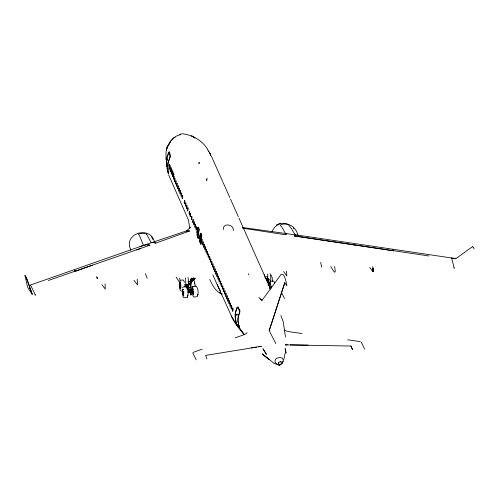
<?xml version="1.0" encoding="UTF-8"?>
<svg xmlns="http://www.w3.org/2000/svg" width="499" height="499" viewBox="0 0 499 499"><rect width="100%" height="100%" fill="white"/><g stroke="black" fill="none" stroke-linecap="round" stroke-linejoin="round"><path stroke-width="0.75" d="M192.383 291.341L192.683 288.696L193.182 288.971M190.063 291.977L190.624 294.865L191.067 294.834L191.142 291.354M169.242 165.93L169.117 169.124A2.888 0.655 88.4 0 0 169.236 169.386L169.641 166.741A1.067 0.337 -80.4 0 0 169.591 166.304L169.049 165.456L169.467 164.202L174.151 174.725M170.727 169.23L170.733 169.198A1.067 0.337 -80.4 0 0 170.683 168.756L170.334 168.381L170.209 171.581A2.888 0.655 88.4 0 0 170.327 171.837C171.519 165.537 171.151 172.211 171.3 174.032A2.888 0.655 88.4 0 0 171.419 174.294L171.818 171.681A1.067 0.337 -80.4 0 0 171.775 171.207L171.463 170.808M171.818 171.681L172.529 173.278L172.392 176.484A2.888 0.655 88.4 0 0 172.511 176.746L172.91 174.139A1.067 0.337 -80.4 0 0 172.866 173.664L172.554 173.259M172.91 174.139L173.621 175.729L173.484 178.935A2.888 0.655 88.4 0 0 173.602 179.197L174.008 176.552A1.067 0.337 -80.4 0 0 173.958 176.116L173.646 175.71M167.215 160.104L167.664 158.794M266.092 279.035L266.329 278.398L266.94 278.361M187.038 288.965L187.268 284.517M187.649 284.436L187.593 285.522L186.439 284.642M223.371 229.577C222.404 222.485 234.343 224.163 233.239 230.582M264.351 275.922L264.433 274.394M244.31 334.735L239.695 328.504A2.333 0.412 72.5 0 0 239.657 327.999C237.842 323.046 237.013 317.551 239.564 312.599A1.416 0.474 -83.2 0 0 239.676 311.532L237.842 307.515A1.285 0.561 -67.6 0 0 237.643 307.353L237.487 307.372A1.441 0.487 -83.2 0 0 237.119 307.939M189.133 283.619L189.763 283.332M207.01 178.074L206.823 180.544L206.312 179.403M167.758 166.254L168.076 162.88L169.853 157.934A1.996 0.58 -77.5 0 0 170.159 156.742L170.34 155.513L169.467 151.958A1.634 0.487 -64.7 0 0 169.261 151.74L168.805 152.164A1.946 0.424 -74.8 0 0 168.556 152.731L166.816 157.678L166.61 164.695M197.03 232.44L197.616 228.274A1.46 0.468 -80.4 0 1 197.81 227.9A1.385 0.462 -78.6 0 1 198.246 227.769L198.889 229.216A1.385 0.462 -78.6 0 1 198.876 230.307A1.46 0.468 -80.4 0 1 198.764 230.85L198.178 235.023L198.44 237.518M198.278 235.247L198.989 230.538A1.853 0.618 -78.6 0 0 199.014 228.692L198.446 227.432A1.853 0.618 -78.6 0 0 197.704 227.656L196.93 232.222L197.224 235.048M199.662 238.354L200.249 234.187A1.46 0.468 -80.4 0 1 200.436 233.813A1.385 0.462 -78.6 0 1 200.879 233.682L201.521 235.129A1.385 0.462 -78.6 0 1 201.509 236.22M200.91 241.16L201.621 236.451A1.853 0.618 -78.6 0 0 201.646 234.605L201.078 233.351A1.853 0.618 -78.6 0 0 200.336 233.569L199.563 238.135L199.924 241.803A1.846 0.468 -88.5 0 0 200.124 242.901L200.685 244.173A1.846 0.468 -88.5 0 0 201.041 244.31L200.81 240.942L201.396 236.763A1.46 0.468 -80.4 0 0 201.509 236.227M189.102 292.252L189.171 292.651L189.882 290.967L187.237 284.255L189.72 291.142L189.745 290.349L190.393 291.772M191.011 291.06L190.861 286.033M166.56 160.004L166.76 165.762M190.855 292.14L190.917 292.539L191.142 289.539L190.699 289.57L190.624 294.865M180.663 288.042L180.663 284.773M248.277 273.714L248.783 274.855M180.725 287.923L180.725 284.81M180.763 288.085L180.732 284.773M193.618 294.179L193.618 290.867L193.712 292.083M193.606 294.136L193.712 293.219M187.967 281.904L190.793 281.723L191.161 283.245L190.924 284.567L188.098 284.754M267.701 279.627L267.57 276.777L264.744 276.957M192.701 295.208L193.755 297.048L197.167 296.705C198.714 293.343 198.44 289.127 196.3 286.089L192.888 286.451L192.389 287.848M189.788 287.349L190.393 286.975C191.66 287.58 188.528 287.892 190.393 286.975L190.737 287.287M285.097 353.348L283.869 359.399M182.721 295.851L183.807 297.691L187.219 297.342C188.765 293.998 188.522 289.713 186.289 286.732L183.314 286.925L182.547 288.042M282.945 361.22L282.422 363.478L279.409 365.293L282.515 362.48M167.396 146.176L166.048 151.733L165.961 159.724M167.321 146.475L166.304 149.893L167.527 147.217M166.853 157.902L169.042 152.22A1.223 0.362 -64.7 0 1 169.186 152.307L170.047 156.468A1.478 0.43 -77.5 0 1 169.835 157.547L168.007 162.662L167.845 168.475M237.119 307.939L235.391 313.035L235.409 318.911M286.201 282.584L286.913 285.821L284.804 282.677L269.198 330.606L275.81 343.611M269.198 330.606L284.804 282.677M179.765 282.596L179.571 286.451M192.146 288.572L192.888 286.451L192.558 287.399M269.51 283.594L270.258 281.467L272.161 281.068L273.67 281.105L274.724 282.964M269.922 282.415L270.258 281.467L269.759 282.864M187.219 297.342L187.967 295.233M183.538 295.159L183.726 291.503L183.532 295.364M197.922 294.591L197.504 295.732L197.673 295.289M190.699 289.57L190.082 290.518M191.142 289.539L190.524 290.487M170.047 141.847L173.752 137.961L175.174 137.181M267.657 282.59L267.832 282.072L267.221 282.116M272.036 231.798C277.201 218.125 295.396 222.579 298.059 235.565M168.132 145.883L170.415 142.028M187.668 230.345L186.277 231.212M169.042 143.874L167.783 146.157C170.178 140.656 174.357 135.772 180.563 134.705M29.952 285.241L29.859 285.678M282.303 362.598L283.226 361.432L283.289 360.197L282.409 358.026L279.321 357.534L276.147 358.425L275.043 360.727L274.98 361.962L276.19 363.553L278.96 365.056M246.999 332.721L246.044 333.681L242.495 335.266L235.135 337.829M191.953 278.062L190.306 279.714L191.978 278.118M190.612 279.995L192.265 278.342M189.595 281.698L193.5 277.955M189.876 281.929L193.78 278.18M190.381 282.347L194.847 278.068M190.643 282.559L195.109 278.274M189.62 281.76L193.531 278.024M190.693 282.621L195.153 278.348M190.955 227.033L186.377 230.925L152.544 242.346L155.894 243.069L189.601 231L186.377 230.925L189.601 231M279.409 365.293L280.382 364.451M144.685 245.433L145.708 244.616L152.557 242.339L155.894 243.069M144.673 245.421L145.708 244.604L149.918 245.196L48.347 280.482M267.19 282.284L267.919 282.315L267.395 280.276M190.007 287.256L190.581 287.218L190.144 285.422M242.383 227.475L305.812 236.314L455.886 258.613L472.534 246.649M285.291 234.736L286.775 233.694L285.291 234.736L242.383 228.105M170.346 168.369L169.635 166.778M193.132 352.388L202.139 349.169M276.427 225.03L280.588 223.09M140.026 246.818L143.431 245.358L139.876 236.476L138.535 234.243L139.689 233.582L145.178 233.482M193.175 294.828L192.489 292.557L192.901 294.385M179.64 134.611L181.929 133.707C192.234 134.824 201.877 140.169 207.472 149.026M75.405 271.313L74.694 270.258L75.405 271.306L92.415 265.194M136.726 249.905L140.144 248.689M180.47 288.59L179.952 288.297L179.384 285.241L179.684 282.646L180.226 282.914M280.001 364.463L280.756 364.233M189.651 284.137L189.04 284.174M258.931 346.699L261.426 346.312L205.569 355.407L206.973 358.937M180.32 280.195L183.295 280.001L184.568 282.309M251.459 347.859L256.442 347.086M188.335 283.426L191.161 283.245M265.112 278.479L267.938 278.299M184.798 284.586L187.081 284.442M184.73 286.021L187.006 285.877M190.83 290.112L191.273 290.087M268.007 285.141L268.45 285.116L268.319 284.567M189.763 290.73L191.048 290.649M189.882 290.967L191.167 290.886L190.843 284.025M187.792 291.316L193.119 290.973M189.82 291.547L191.105 291.466M187.724 292.751L193.805 292.358M190.755 294.753L191.198 294.722M350.972 346.044L352.475 349.556L350.972 346.044L285.185 344.84L287.399 344.871M308.045 345.146L290.356 344.903M182.291 290.998L180.813 290.961L179.727 289.121M455.886 258.613L451.252 258.083A8.552 1.316 88.2 0 1 451.695 258.763A17.346 2.663 88.2 0 1 451.788 259.031L452.069 259.942A166.254 25.549 88.2 0 1 453.666 266.098A167.084 25.68 88.2 0 1 454.184 268.287L453.996 267.732M328.897 241.429L330.432 241.635M352.718 244.653L354.309 244.872M301.976 333.525L291.734 332.097L286.463 331.074L284.112 330.151M347.684 339.8L360.272 341.622M393.449 250.829L392.85 249.768L393.455 250.822L294.192 235.908L295.982 234.942L294.192 235.908L428.953 255.975M149.918 245.196L145.708 244.616L29.984 285.216A8.552 2.214 84.4 0 1 30.782 285.871M278.922 365.056L274.082 363.384L262.262 353.91M287.767 224.637C285.522 223.602 282.322 223.839 280.307 225.274L282.041 227.407L285.659 233.85M222.074 294.092C215.506 291.74 212.543 285.253 209.742 279.421M199.481 162.83C197.018 162.15 199.725 164.477 199.488 162.83M221.556 293.618L219.629 292.589L222.036 293.923M260.191 298.976L262.243 300.099L281.13 274.307C284.499 273.015 285.272 279.87 286.183 282.066M472.647 246.824L473.607 247.429M194.947 137.967L191.61 135.815L194.791 137.924M361.214 342.127L364.569 348.976M262.318 354.028L268.949 359.455L262.686 354.228M236.988 325.242L237.917 326.034M239.832 328.735L236.994 325.647L232.49 317.682L233.214 320.059L236.308 324.624M154.391 241.603C150.049 225.217 123.503 233.482 130.476 249.132M258.969 297.523L262.181 300.897M180.314 283.045L179.79 282.777L179.515 284.168L179.765 287.549L180.282 288.721M183.308 289.776L182.784 289.507L182.509 290.898L182.759 294.279L183.276 295.452M288.36 224.787L291.659 228.966L295.52 235.472M236.994 325.647L244.142 334.723M207.359 149.413L208.807 151.447M235.659 323.265L244.373 334.742M270.539 284.025L270.053 283.713L269.753 286.357L270.053 283.75L270.545 283.993M183.22 289.645C182.035 288.715 182.547 292.445 182.565 293.181M197.205 294.46L197.51 294.865M180.02 282.503L180.289 282.871M183.283 289.601L182.678 289.376L182.385 290.83L182.484 293.187L183.214 295.402L183.657 294.772L183.657 291.503M179.996 282.908L176.128 277.107M187.256 295.102L187.562 295.514M180.307 288.509L179.79 287.412M183.301 295.24L182.784 294.142M369.734 267.483L372.99 271.799L372.784 266.659M102.014 284.773L105.27 289.089L105.058 283.95M220.708 291.503L219.292 289.252L212.792 274.843M133.975 280.332L137.543 284.966L137.213 279.128M35.049 294.716L35.385 295.258A167.084 43.238 84.4 0 0 34.419 293.1A166.254 43.026 84.4 0 0 31.468 287.031L30.957 286.133A17.346 4.491 84.4 0 0 30.782 285.877M237.112 325.205L237.037 325.08A2.383 0.424 72.5 0 1 236.108 322.547L235.771 319.996M146.55 234.062L151.266 242.788M283.65 271.525L286.831 276.041L286.495 271.157M280.85 361.295L281.424 362.293L280.145 361.694L279.378 361.925L278.779 362.467L278.704 363.846L278.342 362.736M235.534 319.578C234.904 321.094 240.961 332.989 238.977 325.211M196.188 359.816L192.801 352.974M208.588 151.06L209.798 153.205M167.676 158.801L167.221 160.235M209.96 153.499L210.285 154.085M209.58 152.819L210.085 153.729M281.573 292.595L284.474 298.514M271.113 275.043L272.167 277.55L272.491 281.405M193.749 280.026L194.797 282.534M146.088 233.919L146.369 234.468M232.653 318.774L217.171 284.549M231.318 315.948L232.228 317.875M29.803 288.291L30.052 288.834M330.818 266.454C333.712 271.737 336.519 276.203 334.567 266.416M271.082 288.235L270.988 285.883M211.233 155.807L222.654 181.474M222.978 182.204L229.777 197.485M230.507 199.126L238.285 216.61M238.984 218.175L270.552 289.127M174.001 176.59L174.294 177.245M186.489 285.896L187.387 287.917M187.986 289.264L189.483 292.626M30.289 289.383L30.533 289.938M293.293 227.463L293.855 228.779M151.615 236.819L152.738 239.483M30.763 290.499L32.086 293.998L26.11 276.914M210.098 153.754L210.64 155.37M145.365 273.683L147.236 278.33M280.912 315.474L283.195 321.718L285.503 337.056M26.297 277.425L32.292 294.603L27.726 287.536L24.969 275.779M168.6 174.793L188.454 220.009L189.763 228.211M167.633 170.951L168.294 172.947L168.2 172.23M193.419 289.813L192.689 288.734L192.396 291.341M210.459 154.759L210.684 155.308M130.227 249.332L130.488 250.217M238.672 324.662C237.331 320.795 238.098 316.659 239.639 312.985A1.909 0.642 -83.2 0 0 239.838 311.8L239.963 310.914A1.647 0.717 -67.6 0 0 239.863 310.453L238.029 306.985L237.368 307.022A1.934 0.649 -83.2 0 0 236.95 307.877C235.291 311.569 234.349 315.855 235.665 319.797M267.052 278.754L267.483 280.519M266.229 279.602L266.503 280.744M266.878 278.61L267.614 281.648M473.788 247.86L474.05 249.013M320.645 262.393L321.699 267.09M199.974 241.672L200.904 243.93L200.972 243.2M197.342 235.759L198.271 238.011L198.353 237.449M190.836 291.74L191.123 293.088M167.259 169.036L168.494 173.858L167.976 170.664M167.477 170.153L167.171 168.531M286.021 352.999L285.166 348.545L286.027 353.005M166.741 166.173L167.209 168.743M180.151 283.476L180.37 284.698M194.329 282.79L194.523 283.887M199.881 241.566L199.725 240.406M197.248 235.653L197.174 235.172M190.83 293.356L191.067 294.834M179.709 278.03L180.195 282.752M197.099 234.493L197.292 235.89A1.846 0.468 -88.5 0 0 197.492 236.988L198.059 238.254A1.846 0.468 -88.5 0 0 198.409 238.397L198.346 237.287M185.067 284.399L185.179 287.037M270.976 285.896L271.076 287.1M195.015 283.756L195.121 286.389M167.901 168.388L167.995 169.666M270.196 273.689L270.82 277.987L270.651 280.8L267.807 278.33L267.707 274.032M188.054 277.5L188.772 283.27L188.603 286.083L185.753 283.613L185.628 277.881M167.92 169.442L168.069 171.375M268.231 279.035L268.518 285.135M268.219 280.276L268.406 284.892M166.722 165.643L166.785 166.398M174.444 180.189L174.575 181.393A2.888 0.655 88.4 0 0 174.694 181.648L175.093 179.041A1.067 0.337 -80.4 0 0 175.049 178.567L174.712 178.18L174.444 180.189M175.536 182.64L175.667 183.844A2.888 0.655 88.4 0 0 175.785 184.106L176.191 181.461A1.067 0.337 -80.4 0 0 176.141 181.018L175.804 180.632L175.536 182.64M176.627 185.092L176.758 186.295A2.888 0.655 88.4 0 0 176.877 186.557L177.276 183.95A1.067 0.337 -80.4 0 0 177.232 183.476L176.896 183.089L176.627 185.092M177.719 187.549L177.85 188.753A2.888 0.655 88.4 0 0 177.968 189.009L178.368 186.364A1.067 0.337 -80.4 0 0 178.324 185.927L177.987 185.541L177.719 187.549M178.81 190L178.941 191.204A2.888 0.655 88.4 0 0 179.06 191.46L179.459 188.853A1.067 0.337 -80.4 0 0 179.415 188.379L179.079 187.992L178.81 190M179.902 192.452L180.033 193.656A2.888 0.655 88.4 0 0 180.145 193.918L180.551 191.273A1.067 0.337 -80.4 0 0 180.507 190.83L180.17 190.443L179.902 192.452M180.994 194.903L181.125 196.107A2.888 0.655 88.4 0 0 181.237 196.369L181.642 193.762A1.067 0.337 -80.4 0 0 181.599 193.288L181.262 192.901L180.994 194.903M182.085 197.361L182.216 198.565A2.888 0.655 88.4 0 0 182.328 198.82L182.734 196.182A1.067 0.337 -80.4 0 0 182.69 195.739L182.353 195.352L182.085 197.361M184.268 202.263L184.399 203.467A2.888 0.655 88.4 0 0 184.511 203.729L184.917 201.085A1.067 0.337 -80.4 0 0 184.873 200.642L184.524 200.274L184.268 202.263M185.36 204.715L185.491 205.919A2.888 0.655 88.4 0 0 185.603 206.181L186.008 203.58A1.067 0.337 -80.4 0 0 185.965 203.099L185.622 202.713L185.36 204.715M186.451 207.172L186.582 208.376A2.888 0.655 88.4 0 0 186.695 208.632L187.1 206.031A1.067 0.337 -80.4 0 0 187.056 205.551L186.707 205.176L186.451 207.172M187.543 209.624L187.674 210.828A2.888 0.655 88.4 0 0 187.786 211.083L188.192 208.445A1.067 0.337 -80.4 0 0 188.148 208.002L187.805 207.615L187.543 209.624M189.115 213.16L189.246 214.364A2.888 0.655 88.4 0 0 189.358 214.62L189.763 212.019A1.067 0.337 -80.4 0 0 189.72 211.539L189.383 211.152L189.115 213.16M190.038 215.231L190.169 216.435A2.888 0.655 88.4 0 0 190.287 216.697L190.693 214.052A1.067 0.337 -80.4 0 0 190.643 213.616L190.306 213.229L190.038 215.231M191.391 218.275L191.522 219.479A2.888 0.655 88.4 0 0 191.635 219.735L192.046 217.096A1.067 0.337 -80.4 0 0 191.996 216.653L191.653 216.267L191.391 218.275M192.695 221.213L192.826 222.417A2.888 0.655 88.4 0 0 192.945 222.673L193.35 220.034A1.067 0.337 -80.4 0 0 193.306 219.591L192.951 219.223L192.695 221.213M193.787 223.664L193.918 224.868A2.888 0.655 88.4 0 0 194.036 225.13L194.442 222.529A1.067 0.337 -80.4 0 0 194.398 222.043L194.055 221.662L193.787 223.664M194.878 226.116L195.009 227.319A2.888 0.655 88.4 0 0 195.128 227.581L195.533 224.937A1.067 0.337 -80.4 0 0 195.489 224.5L195.134 224.126L194.878 226.116M195.97 228.573L196.101 229.777A2.888 0.655 88.4 0 0 196.219 230.033L196.625 227.394A1.067 0.337 -80.4 0 0 196.581 226.951L196.238 226.565L195.97 228.573M197.473 231.941L197.604 233.145A2.888 0.655 88.4 0 0 197.716 233.407L198.122 230.8A1.067 0.337 -80.4 0 0 198.078 230.32L197.735 229.939L197.473 231.941M200.099 237.842L200.23 239.046A2.888 0.655 88.4 0 0 200.342 239.308L200.748 236.663A1.067 0.337 -80.4 0 0 200.704 236.22L200.361 235.84L200.099 237.842M201.584 241.179L201.715 242.383A2.888 0.655 88.4 0 0 201.827 242.639L202.232 240A1.067 0.337 -80.4 0 0 202.189 239.557L201.846 239.171L201.584 241.179M202.675 243.631L202.806 244.834A2.888 0.655 88.4 0 0 202.918 245.096L203.324 242.495A1.067 0.337 -80.4 0 0 203.28 242.009L202.937 241.628L202.675 243.631M203.767 246.082L203.898 247.286A2.888 0.655 88.4 0 0 204.01 247.548L204.415 244.903A1.067 0.337 -80.4 0 0 204.372 244.466L204.016 244.092L203.767 246.082M204.852 248.539L204.989 249.743A2.888 0.655 88.4 0 0 205.101 249.999L205.507 247.398A1.067 0.337 -80.4 0 0 205.463 246.918L205.12 246.531L204.852 248.539M205.944 250.991L206.081 252.195A2.888 0.655 88.4 0 0 206.193 252.457L206.598 249.812A1.067 0.337 -80.4 0 0 206.555 249.369L206.199 249.001L205.944 250.991M207.035 253.442L207.172 254.646A2.888 0.655 88.4 0 0 207.285 254.908L207.69 252.263A1.067 0.337 -80.4 0 0 207.646 251.82L207.303 251.44L207.035 253.442M208.127 255.893L208.264 257.097A2.888 0.655 88.4 0 0 208.376 257.359L208.782 254.758A1.067 0.337 -80.4 0 0 208.738 254.278L208.395 253.891L208.127 255.893M209.218 258.351L209.349 259.555A2.888 0.655 88.4 0 0 209.468 259.811L209.873 257.172A1.067 0.337 -80.4 0 0 209.829 256.729L209.486 256.343L209.218 258.351M210.31 260.802L210.441 262.006A2.888 0.655 88.4 0 0 210.559 262.268L210.965 259.661A1.067 0.337 -80.4 0 0 210.921 259.181L210.578 258.8L210.31 260.802M211.401 263.254L211.532 264.458A2.888 0.655 88.4 0 0 211.651 264.719L212.056 262.075A1.067 0.337 -80.4 0 0 212.013 261.638L211.67 261.251L211.401 263.254M212.493 265.705L212.624 266.909A2.888 0.655 88.4 0 0 212.742 267.171L213.148 264.57A1.067 0.337 -80.4 0 0 213.104 264.09L212.761 263.703L212.493 265.705M213.584 268.163L213.715 269.366A2.888 0.655 88.4 0 0 213.834 269.622L214.239 266.984A1.067 0.337 -80.4 0 0 214.196 266.541L213.853 266.154L213.584 268.163M214.676 270.614L214.807 271.818A2.888 0.655 88.4 0 0 214.926 272.08L215.331 269.472A1.067 0.337 -80.4 0 0 215.287 268.992L214.944 268.612L214.676 270.614M215.768 273.065L215.899 274.269A2.888 0.655 88.4 0 0 216.017 274.531L216.423 271.886A1.067 0.337 -80.4 0 0 216.379 271.45L216.036 271.063L215.768 273.065M216.859 275.523L216.99 276.727A2.888 0.655 88.4 0 0 217.109 276.982L217.514 274.381A1.067 0.337 -80.4 0 0 217.47 273.901L217.127 273.514L216.859 275.523M217.951 277.974L218.082 279.178A2.888 0.655 88.4 0 0 218.2 279.434L218.606 276.795A1.067 0.337 -80.4 0 0 218.562 276.352L218.206 275.978L217.951 277.974M219.042 280.426L219.173 281.629A2.888 0.655 88.4 0 0 219.292 281.891L219.697 279.284A1.067 0.337 -80.4 0 0 219.654 278.804L219.311 278.423L219.042 280.426M220.134 282.877L220.265 284.081A2.888 0.655 88.4 0 0 220.383 284.343L220.789 281.742A1.067 0.337 -80.4 0 0 220.745 281.261L220.39 280.887L220.134 282.877M221.225 285.334L221.356 286.538A2.888 0.655 88.4 0 0 221.475 286.794L221.88 284.156A1.067 0.337 -80.4 0 0 221.837 283.713L221.494 283.326L221.225 285.334M222.317 287.786L222.448 288.99A2.888 0.655 88.4 0 0 222.566 289.245L222.972 286.644A1.067 0.337 -80.4 0 0 222.928 286.164L222.585 285.777L222.317 287.786M223.409 290.237L223.54 291.441A2.888 0.655 88.4 0 0 223.658 291.703L224.063 289.058A1.067 0.337 -80.4 0 0 224.014 288.615L223.677 288.235L223.409 290.237M224.5 292.688L224.631 293.892A2.888 0.655 88.4 0 0 224.75 294.154L225.149 291.553A1.067 0.337 -80.4 0 0 225.105 291.073L224.768 290.686L224.5 292.688M225.592 295.146L225.723 296.35A2.888 0.655 88.4 0 0 225.841 296.606L226.247 293.967A1.067 0.337 -80.4 0 0 226.197 293.524L225.86 293.138L225.592 295.146M226.683 297.597L226.814 298.801A2.888 0.655 88.4 0 0 226.933 299.057L227.332 296.456A1.067 0.337 -80.4 0 0 227.288 295.976L226.951 295.589L226.683 297.597M227.775 300.049L227.906 301.253A2.888 0.655 88.4 0 0 228.024 301.515L228.43 298.87A1.067 0.337 -80.4 0 0 228.38 298.427L228.043 298.046L227.775 300.049M228.866 302.5L228.997 303.704A2.888 0.655 88.4 0 0 229.116 303.966L229.515 301.365A1.067 0.337 -80.4 0 0 229.471 300.885L229.135 300.498L228.866 302.5M229.958 304.958L230.089 306.161A2.888 0.655 88.4 0 0 230.201 306.417L230.613 303.779A1.067 0.337 -80.4 0 0 230.563 303.336L230.226 302.949L229.958 304.958M231.049 307.409L231.18 308.613A2.888 0.655 88.4 0 0 231.293 308.875L231.698 306.267A1.067 0.337 -80.4 0 0 231.655 305.787L231.318 305.407L231.049 307.409M237.168 314.881C236.133 316.934 236.969 312.012 237.168 314.881M373.152 268.818L373.102 271.656L373.034 268.113L373.152 268.818M233.027 309.368L232.89 310.902A1.16 0.312 86.9 0 1 232.546 311.314A2.894 0.786 86.9 0 1 232.403 311.058A1.154 0.312 86.9 0 1 232.222 309.711L232.528 307.833A0.979 0.356 -81.7 0 1 232.715 307.877L232.908 308.232A1.054 0.38 -81.7 0 1 232.983 308.669L233.027 309.368M96.8 276.933L97.374 278.704L96.8 276.933M25.48 276.296L24.95 275.654L25.48 276.29M266.41 354.271L262.961 348.757L266.404 354.265M270.021 288.628L269.865 287.561L270.015 288.659"/></g></svg>
